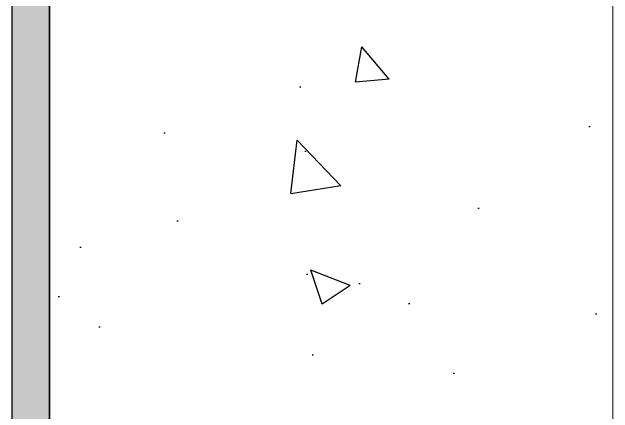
# Model space of a CAD drawing. Header units: millimetres. Extents: x -20000 to 230000, y -17405 to 24510.
# Drawn here: x 8600 to 8760, y -16336.3 to -16229.4 of the extents above; entities that cross this region are included whole.
import ezdxf

# ---------------------------------------------------------------- set-up
doc = ezdxf.new("R2010")
doc.units = ezdxf.units.MM
doc.layers.get('0').update_dxf_attribs({"lineweight": 13})
doc.layers.add('0 - Invisible', color=43, linetype='Continuous', lineweight=0, plot=False)
doc.layers.add('1 - BETON', color=251, linetype='Continuous', lineweight=25)

# ---------------------------------------------------------------- blocks, each defined once
blk = doc.blocks.new('*U847')
at = {"layer": '1 - BETON'}
h = blk.add_hatch(dxfattribs=at)
h.set_pattern_fill('CONCRETE', color=256, scale=15, style=0, pattern_type=2)
h.set_pattern_definition([(49.99999999999999, (-50.00000000000003, -20.00000000000003), (107.589027390113, -9.412820247389266), [11.25, -123.75]), (355, (-50.00000000000003, -20.00000000000003), (-20.81270004195, 112.8288200550018), [9, -99]), (100.4514, (-41.03424800000003, -20.78440100000002), (86.77640725710323, 103.415931309143), [9.5610285, -105.1713168]), (46.18420000000002, (-50.00000000000003, 9.999999999999977), (160.0861572938467, -24.82785214935271), [16.87499999999996, -185.6249999999997]), (96.6356, (-36.65948825000003, 7.931003949999974), (140.1994058323055, 146.1176806350663), [14.3415432, -157.75695]), (351.1842, (-50.00000000000003, 9.999999999999977), (140.1992917700441, 146.1177901387987), [13.5, -148.5]), (21, (-35.00000000000003, 2.499999999999975), (89.53605781776925, -60.39283359980082), [11.25, -123.75]), (326.0000000000001, (-35.00000000000003, 2.499999999999975), (36.49729978823726, 108.772506757028), [9, -99]), (71.4514, (-27.53866505000002, -2.532740900000025), (126.0333942872235, 48.37957450649286), [9.5610285, -105.1713168]), (37.50000000000001, (-50.00000000000003, -20.00000000000003), (1.8239782975936, 49.93407807469672), [0, -97.8, 0, -100.5, 0, -99.375]), (7.499999999999999, (-50.00000000000003, -20.00000000000003), (39.46043061632229, 59.16175678235403), [0, -57.3, 0, -95.55, 0, -37.875]), (327.5, (-83.45000000000003, -20.00000000000003), (80.07336542586135, -3.383230760156963), [0, -37.5, 0, -117, 0, -155.25]), (317.5, (-98.45000000000003, -20.00000000000003), (87.47792540135794, 15.01574734984766), [0, -48.75, 0, -77.69999999999999, 0, -110.25])])
h.paths.add_polyline_path([(-150, 179.9999999999999), (-150, 0), (0, 0), (0, 180)])
at = {"layer": '0 - Invisible'}
blk.add_lwpolyline([(-150, 179.9999999999999), (-150, 0)], dxfattribs=at)
at = {"layer": '1 - BETON'}
blk.add_lwpolyline([(-150, 0), (0, 0), (0, 180), (-150, 179.9999999999999)], dxfattribs=at)
blk = doc.blocks.new('*U852')
at = {"layer": '1 - BETON'}
h = blk.add_hatch(dxfattribs=at)
h.set_pattern_fill('AR-SAND', color=256, scale=0.1)
h.set_pattern_definition([(37.50000000000001, (49.99993394200555, 19.99999999998363), (-0.1600031295984046, 4.894132373293424), [0, -3.860800000000001, 0, -4.318000000000001, 0, -4.1275]), (7.499999999999999, (49.99993394200555, 19.99999999998363), (4.495232831380027, 7.168251005683543), [0, -2.0828, 0, -3.4798, 0, -1.3335]), (327.5, (46.87573394200555, 19.99999999998363), (7.90992370241458, 0.01437184678545762), [0, -1.27, 0, -4.572, 0, -5.969]), (317.5, (46.87573394200555, 19.99999999998363), (7.635564524722972, 2.229293232572163), [0, -0.635, 0, -2.9972, 0, -3.429])])
h.paths.add_polyline_path([(-150.0000660579944, 10), (-150.0000660579944, 0), (0, 0), (0, -180.0000000000164), (10, -180.0000000000164), (10, 10)])
at = {"layer": '0 - Invisible'}
blk.add_lwpolyline([(-150.0000660579944, 10), (-150.0000660579944, 0)], dxfattribs=at)
at = {"layer": '1 - BETON'}
blk.add_lwpolyline([(-150.0000660579944, 0), (0, 0), (0, -180.0000000000164), (10, -180.0000000000164), (10, 10), (-150.0000660579944, 10)], dxfattribs=at)

msp = doc.modelspace()

# ---------------------------------------------------------------- block references
at = {"xscale": -1, "rotation": 5.447993112639438e-05}
msp.add_blockref('*U852', (8609.999933941937, -16200.22246432264), dxfattribs=at)
at = {"xscale": -1}
msp.add_blockref('*U847', (8610, -16380.22246432257), dxfattribs=at)

doc.saveas('drawing.dxf')
